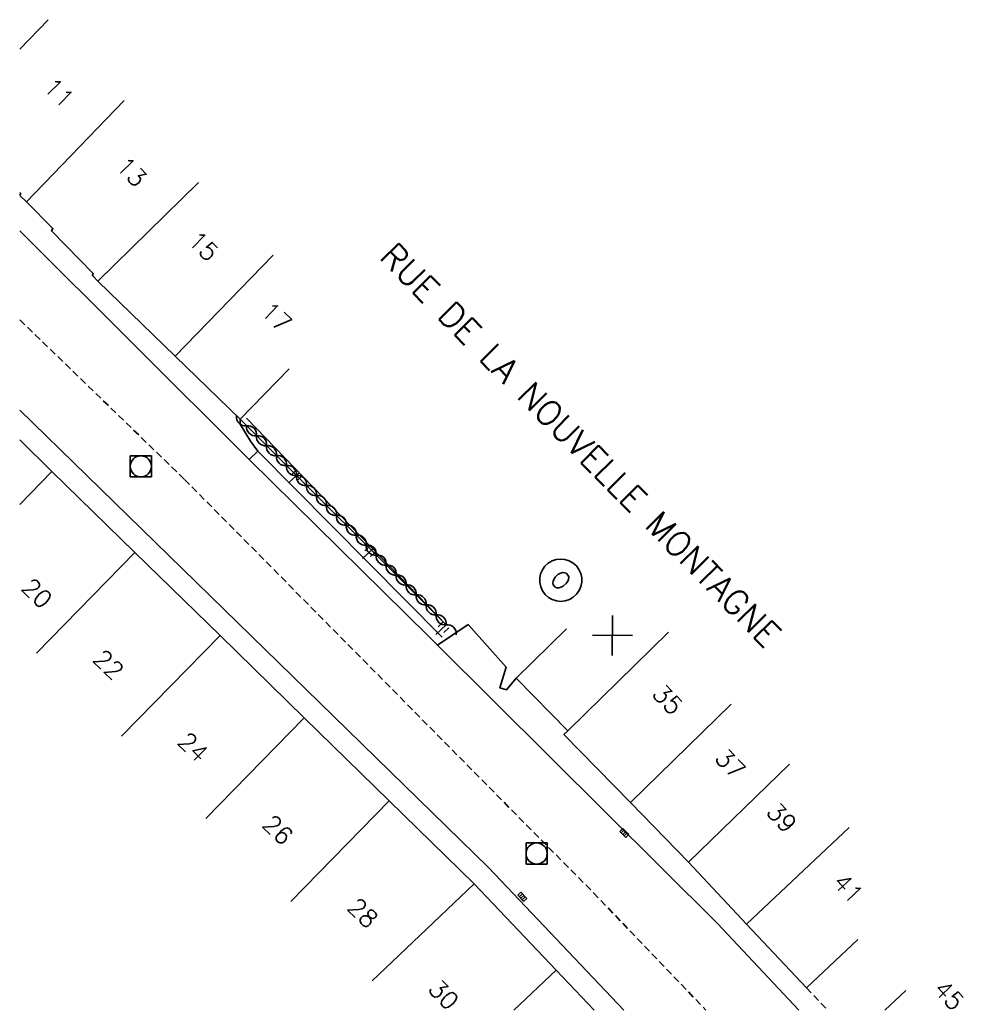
# Model space of a CAD drawing. Header units: millimetres. Extents: x 257000 to 258000, y 143999 to 144912.
# Drawn here: x 257000 to 257067, y 144000 to 144070.3 of the extents above; entities that cross this region are included whole.
import ezdxf
from ezdxf.enums import TextEntityAlignment as Align

# ---------------------------------------------------------------- set-up
doc = ezdxf.new("R2010")
doc.units = ezdxf.units.MM
doc.linetypes.add('DASHED', pattern=[0.75, 0.5, -0.25])
doc.layers.get('0').update_dxf_attribs({"linetype": 'CONTINUOUS'})
for name, color, linetype in [('W0001', 6, 'DASHED'), ('W0008', 7, 'CONTINUOUS'), ('W0100', 7, 'CONTINUOUS'), ('W0112', 1, 'DASHED'), ('W0211', 2, 'CONTINUOUS'), ('W0310', 3, 'CONTINUOUS'), ('W0400', 7, 'CONTINUOUS'), ('W0420', 7, 'CONTINUOUS'), ('W0989', 7, 'CONTINUOUS'), ('W0991', 7, 'CONTINUOUS'), ('W1102', 7, 'CONTINUOUS')]:
    doc.layers.add(name, color=color, linetype=linetype)
doc.styles.get("Standard").update_dxf_attribs({"font": 'romans.shx', "width": 0.85})

# ---------------------------------------------------------------- blocks, each defined once
blk = doc.blocks.new('t991o')
at = {"color": 0, "linetype": 'Continuous'}
for p, q in [((-1, 1), (1, -1)), ((-1, -1), (1, 1))]:
    blk.add_line(p, q, dxfattribs=at)
blk = doc.blocks.new('t211o')
at = {"color": 0, "linetype": 'Continuous'}
for p, q in [((0, 1), (0, 0)), ((-0.289, 0.5), (-0.289, 0)), ((0.289, 0.5), (0.289, 0))]:
    blk.add_line(p, q, dxfattribs=at)
blk = doc.blocks.new('t310o')
at = {"color": 0, "linetype": 'Continuous'}
for centre, start, end in [((-0.5, 0.375), 216.8699, 323.1304), ((0.5, -0.375), 36.8699, 143.1303)]:
    blk.add_arc(centre, 0.625, start, end, dxfattribs=at)
blk = doc.blocks.new('T400')
for p, q in [((-0.15, 0.3), (0.15, 0.3)), ((-0.15, -0.25), (-0.15, 0.3)), ((-0.15, 0.15), (0.15, 0.15)), ((-0.15, 0), (0.15, 0)), ((0.15, 0.3), (0.15, -0.25)), ((-0.15, -0.15), (0.15, -0.15)), ((-0.15, -0.25), (-0.15, -0.3)), ((-0.15, -0.3), (0.15, -0.3)), ((0.15, -0.3), (0.15, -0.25))]:
    blk.add_line(p, q)
blk = doc.blocks.new('T420')
for p, q in [((0.75, 0.75), (-0.75, 0.75)), ((-0.75, 0.75), (-0.75, -0.75)), ((0.75, 0.75), (0.75, -0.75)), ((0.75, -0.75), (-0.75, -0.75))]:
    blk.add_line(p, q)
blk.add_ellipse((0, 0), major_axis=(-0.53, 0.53), ratio=1, start_param=3.926991, end_param=10.210176)

msp = doc.modelspace()

# ---------------------------------------------------------------- linework, layer by layer
at = {"layer": 'W0001'}
msp.add_lwpolyline([(257000, 144048.987), (257011.696, 144037.67), (257040.734, 144008.336), (257048.72, 144000)], dxfattribs=at)
at = {"layer": 'W0008'}
for points in [[(257000, 144055.299), (257016.285, 144039.076), (257029.02, 144026.547), (257029.667, 144025.907)], [(257042.891, 144000), (257033.276, 144010.125), (257021.306, 144021.818), (257004.762, 144037.946), (257000, 144042.58)], [(257015.642, 144041.931), (257015.656, 144041.592), (257016.387, 144040.386), (257016.901, 144039.676), (257016.285, 144039.076)], [(257029.667, 144025.907), (257031.842, 144027.361), (257034.531, 144024.345), (257034.096, 144022.877), (257034.55, 144022.728), (257035.257, 144023.555)], [(257029.667, 144025.907), (257049.542, 144006.147), (257055.325, 144000)]]:
    msp.add_lwpolyline(points, dxfattribs=at)
at = {"layer": 'W0100'}
msp.add_line((257062.905, 144001.405), (257061.415, 144000), dxfattribs=at)
for points in [[(257000, 144058.022), (257000.069, 144057.954), (257000, 144057.832)], [(257000, 144057.807), (257000.473, 144057.353), (257002.356, 144055.471), (257002.244, 144055.304), (257005.216, 144052.265), (257005.16, 144052.135), (257005.547, 144051.739), (257011.033, 144046.41), (257015.642, 144041.931), (257019.127, 144045.517)], [(257040.79, 144000), (257038.085, 144002.85), (257032.274, 144008.973), (257026.239, 144014.862), (257020.2, 144020.755), (257014.217, 144026.594), (257008.18, 144032.486), (257002.286, 144038.237), (257000, 144040.468)], [(257038.827, 144027.056), (257035.257, 144023.555), (257038.907, 144019.832), (257038.638, 144019.569), (257043.375, 144014.727), (257047.475, 144010.494), (257051.611, 144006.104), (257055.86, 144001.594), (257059.499, 144005.023)]]:
    msp.add_lwpolyline(points, dxfattribs=at)
at = {"layer": 'W0112'}
msp.add_line((257055.86, 144001.594), (257057.361, 144000), dxfattribs=at)
at = {"layer": 'W0211'}
msp.add_line((257030.272, 144027.352), (257016.106, 144042.008), dxfattribs=at)
msp.add_lwpolyline([(257015.656, 144041.592), (257016.387, 144040.386), (257016.901, 144039.676), (257029.992, 144026.477)], dxfattribs=at)
at = {"layer": 'W0310'}
msp.add_line((257030.272, 144027.352), (257015.642, 144041.931), dxfattribs=at)
at = {"layer": 'W1102'}
for p, q in [((257000, 144068.204), (257002.023, 144070.279)), ((257000.473, 144057.353), (257007.402, 144064.563)), ((257005.547, 144051.739), (257012.694, 144058.734)), ((257011.033, 144046.41), (257018.002, 144053.582)), ((257002.286, 144038.237), (257000, 144035.894)), ((257008.18, 144032.486), (257001.195, 144025.329)), ((257014.217, 144026.594), (257007.233, 144019.437)), ((257038.907, 144019.832), (257046.055, 144026.825)), ((257043.375, 144014.727), (257050.523, 144021.72)), ((257020.2, 144020.755), (257013.216, 144013.598)), ((257047.475, 144010.494), (257054.658, 144017.45)), ((257026.239, 144014.862), (257019.254, 144007.705)), ((257051.611, 144006.104), (257058.889, 144012.961)), ((257032.274, 144008.973), (257025.021, 144002.088)), ((257038.085, 144002.85), (257035.082, 144000))]:
    msp.add_line(p, q, dxfattribs=at)
msp.add_lwpolyline([(257037.521, 144031.72), (257037.792, 144031.878), (257038.089, 144031.977), (257038.401, 144032.012), (257038.713, 144031.981), (257039.012, 144031.886), (257039.285, 144031.731), (257039.519, 144031.523), (257039.705, 144031.271), (257039.834, 144030.985), (257039.902, 144030.679), (257039.904, 144030.365), (257039.841, 144030.058), (257039.715, 144029.771), (257039.532, 144029.516), (257039.301, 144029.304), (257039.03, 144029.146), (257038.733, 144029.047), (257038.421, 144029.012), (257038.109, 144029.043), (257037.81, 144029.138), (257037.537, 144029.293), (257037.303, 144029.501), (257037.117, 144029.753), (257036.988, 144030.039), (257036.92, 144030.345), (257036.918, 144030.659), (257036.981, 144030.966), (257037.107, 144031.253), (257037.29, 144031.508)], close=True, dxfattribs=at)

# ---------------------------------------------------------------- block references
at = {"layer": 'W0211', "rotation": 134.0260138924583}
for p in [(257019.847, 144038.137), (257025.06, 144032.745), (257030.272, 144027.352)]:
    msp.add_blockref('t211o', p, dxfattribs=at)
at = {"layer": 'W0310', "rotation": 135.1000404596427}
for p in [(257016.105, 144041.469), (257016.814, 144040.764), (257017.522, 144040.058), (257018.23, 144039.352), (257018.939, 144038.646), (257019.647, 144037.94), (257020.355, 144037.234), (257021.064, 144036.528), (257021.772, 144035.822), (257022.48, 144035.117), (257023.189, 144034.411), (257023.897, 144033.705), (257024.605, 144032.999), (257025.314, 144032.293), (257026.022, 144031.587), (257026.73, 144030.881), (257027.439, 144030.175), (257028.147, 144029.47), (257028.855, 144028.764), (257029.564, 144028.058), (257030.272, 144027.352)]:
    msp.add_blockref('t310o', p, dxfattribs=at)
at = {"layer": 'W0400'}
for p, rotation in [((257042.922, 144012.582), 45.89886911540913), ((257035.682, 144008.046), 43.971964210176)]:
    msp.add_blockref('T400', p, dxfattribs=dict(at, rotation=rotation))
at = {"layer": 'W0420'}
for p in [(257008.593, 144038.59), (257036.7, 144011.115)]:
    msp.add_blockref('T420', p, dxfattribs=at)
at = {"layer": 'W0991', "rotation": 44.43168680031464}
msp.add_blockref('t991o', (257042.081, 144026.594), dxfattribs=at)

# ---------------------------------------------------------------- texts
at = {"layer": 'W0989'}
msp.add_text('RUE DE LA NOUVELLE MONTAGNE', height=1.75, rotation=314.70946, dxfattribs=at).set_placement((257039.816, 144040.111), align=Align.MIDDLE)
at = {"layer": 'W0991'}
for s, rotation, p in [('11', 315.46938, (257002.784, 144065.102)), ('13', 314.36139, (257007.935, 144059.497)), ('15', 315.8317, (257013.038, 144054.221)), ('17', 315.81954, (257018.217, 144049.189)), ('20', 315.70355, (257001.227, 144029.586)), ('O', 311.7195, (257038.411, 144030.511)), ('22', 315.69641, (257006.309, 144024.532)), ('35', 314.37198, (257046.01, 144022.042)), ('24', 315.69787, (257012.319, 144018.666)), ('37', 314.0856, (257050.453, 144017.48)), ('39', 313.29359, (257054.108, 144013.661)), ('26', 315.70104, (257018.331, 144012.798)), ('41', 313.29321, (257058.831, 144008.649)), ('28', 315.70151, (257024.367, 144006.909)), ('30', 313.50241, (257030.102, 144001.092)), ('45', 313.30995, (257065.983, 144001.063))]:
    msp.add_text(s, height=1.25, rotation=rotation, dxfattribs=at).set_placement(p, align=Align.MIDDLE)

doc.saveas('drawing.dxf')
